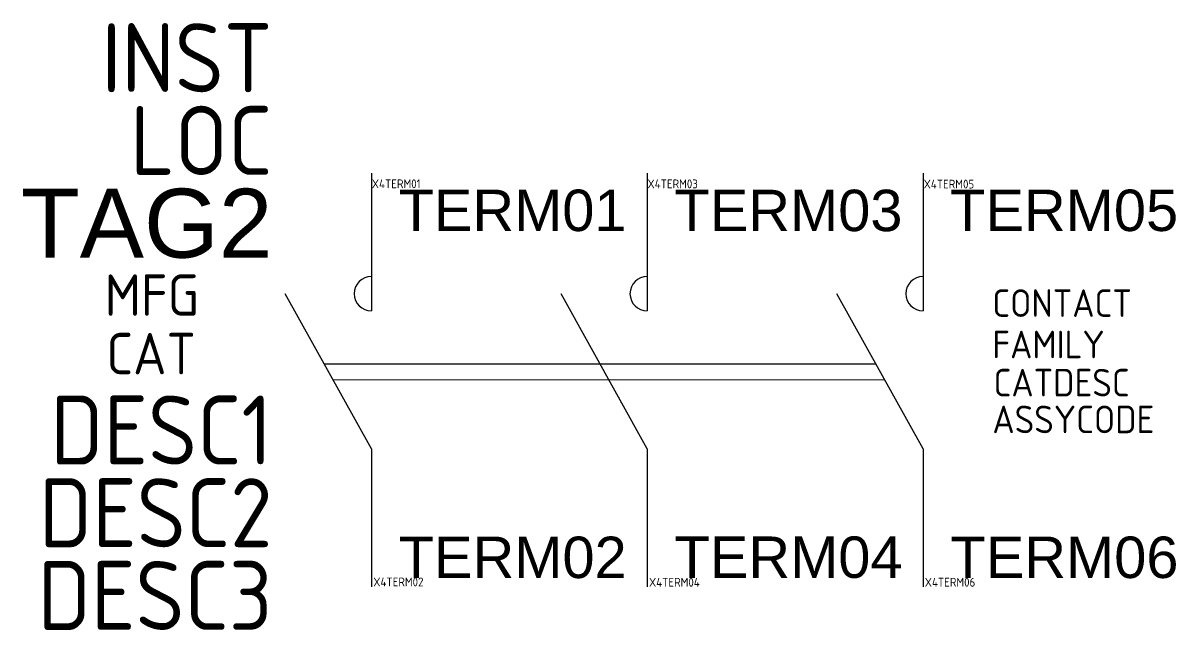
# Model space of a CAD drawing. Header units: millimetres. Extents: x -22.7 to 19.1, y -6.5 to 15.5.
import ezdxf
from ezdxf.enums import TextEntityAlignment as Align

# ---------------------------------------------------------------- set-up
doc = ezdxf.new("R2010")
doc.units = ezdxf.units.MM
doc.styles.get("Standard").update_dxf_attribs({"font": 'ARIAL.TTF'})
doc.styles.add('WD_IEC', font='ISOCP2.shx', dxfattribs={"width": 0.9, "height": 4})

msp = doc.modelspace()

# ---------------------------------------------------------------- linework, layer by layer
for p, q in [((-10.059, 10.1), (-10.059, 5.1)), ((-0.059, 10.1), (-0.059, 5.1)), ((9.941, 10.1), (9.941, 5.1)), ((-10.059, 0.1), (-13.184, 5.725)), ((-0.059, 0.1), (-3.184, 5.725)), ((9.941, 0.1), (6.816, 5.725)), ((-11.77, 3.181), (8.229, 3.182)), ((-11.452, 2.608), (8.552, 2.6)), ((-10.059, 0.1), (-10.059, -4.9)), ((-0.059, 0.1), (-0.059, -4.9)), ((9.941, 0.1), (9.941, -4.9))]:
    msp.add_line(p, q)
for centre in [(-10.059, 5.725), (-0.059, 5.725), (9.941, 5.725)]:
    msp.add_arc(centre, 0.625, 90, 270)

# ---------------------------------------------------------------- texts
at = {"style": 'WD_IEC', "flags": 1}
for tag, text, height, p in [('INST', '', 2.5, (-13.646, 13.032)), ('LOC', '', 2.5, (-13.646, 10.032)), ('MFG', 'ACKO', 1.5, (-16.305, 4.926)), ('CAT', 'ПМ-S', 1.5, (-16.426, 2.804)), ('DESC1', '', 2.5, (-13.646, -0.468)), ('DESC2', '', 2.5, (-13.646, -3.468)), ('DESC3', '', 2.5, (-13.646, -6.468))]:
    msp.add_attdef(tag, text=text, height=height, dxfattribs=at).set_placement(p, align=Align.RIGHT)
for tag, p, s, height in [('X4TERM01', (-10.041, 9.551), '', 0.32), ('X4TERM03', (-0.048, 9.548), '', 0.32), ('X4TERM05', (9.964, 9.54), '', 0.32), ('CONTACT', (12.453, 4.884), 'NO', 1), ('FAMILY', (12.453, 3.384), 'MS_ACKO', 1), ('CATDESC', (12.498, 2), '', 1), ('ASSYCODE', (12.454, 0.667), '', 1), ('X4TERM02', (-9.99, -4.888), '', 0.32), ('X4TERM04', (0.007, -4.9), '', 0.32), ('X4TERM06', (10.004, -4.898), '', 0.32)]:
    msp.add_attdef(tag, p, s, height=height, dxfattribs=at)
msp.add_attdef('TAG2', text='K', height=2.5).set_placement((-13.646, 7.032), align=Align.RIGHT)
for tag, p, s in [('TERM01', (-9.075, 7.998), '1'), ('TERM03', (0.929, 7.995), '3'), ('TERM05', (10.923, 7.998), '5'), ('TERM02', (-9.069, -4.585), '2'), ('TERM04', (0.931, -4.579), '4'), ('TERM06', (10.935, -4.584), '6')]:
    msp.add_attdef(tag, p, s, height=1.5)

doc.saveas('drawing.dxf')
